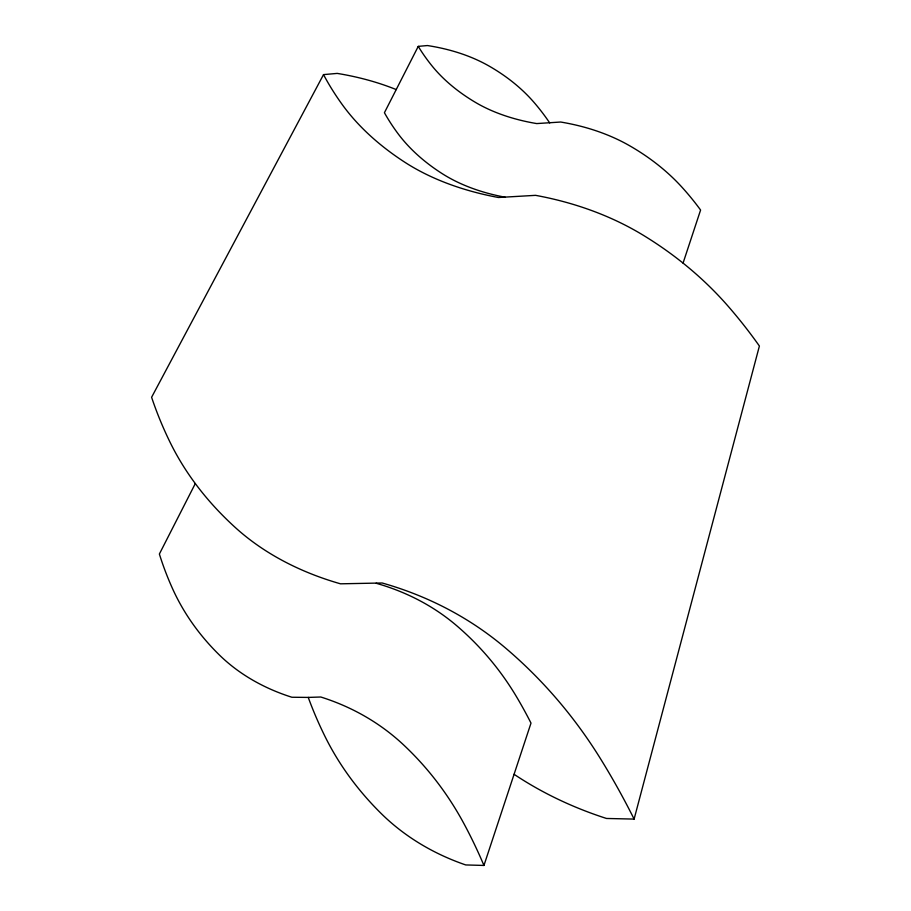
<?xml version="1.0" encoding="UTF-8"?>
<svg xmlns="http://www.w3.org/2000/svg" width="911" height="911" viewBox="0 0 911 911"><rect width="100%" height="100%" fill="white"/><g stroke="black" fill="none" stroke-linecap="round" stroke-linejoin="round"><path stroke-width="1.37" d="M514.077 774.293A349.015 279.449 -1.2 0 0 606.51 818.465L634.113 819.091L759.398 346.032A859.312 656.307 -33.4 0 0 728.902 307.109A520.477 403.527 -21.2 0 0 643.792 235.573A335.943 252.541 -14.9 0 0 535.566 195.341L498.431 197.493A262.573 161.019 -8.3 0 1 404.643 162.124A404.974 239.308 -6.3 0 1 341.967 104.196A618.865 350.86 -3.2 0 1 323.519 74.611L337.218 73.404A303.204 202.447 -18.7 0 1 396.217 89.574M195.307 483.57L159.379 554.025A509.158 384.305 -6.1 0 0 172.555 588.677A337.514 259.441 -12.5 0 0 218.891 654.508A220.132 172.145 -17 0 0 291.873 697.245L308.248 697.416A561.791 444.249 3 0 0 324.84 736.122A367.976 303.238 -4.3 0 0 381.253 813.591A238.75 203.016 -10.1 0 0 465.726 864.938L483.946 865.45L530.999 723.106A678.672 530.942 -47 0 0 516.378 696.528A412.968 343.071 -39.2 0 0 456.98 625.959A265.488 223.309 -31.3 0 0 376.129 583.256M683.056 263.108L700.593 210.042A486.383 351.68 -19.1 0 0 682.43 187.723A312.336 222.182 -13.8 0 0 629.831 145.862A206.899 143.574 -11.3 0 0 560.652 122.028L536.727 123.577A173.443 105.334 -8.3 0 1 474.961 102.1A268.438 158.924 -7 0 1 431.7 65.512A406.659 234.298 -4.9 0 1 418.251 46.37L384.419 112.713A420.039 251.652 -4.8 0 0 397.879 133.473A277.308 170.687 -7.3 0 0 441.755 173.363A179.319 113.203 -8.8 0 0 505.127 197.209M323.519 74.611L151.602 397.276A720.544 488.216 -1.9 0 0 169.799 441.721A470.634 331.877 -7.8 0 0 235.289 527.503A306.836 223.81 -12.1 0 0 340.498 583.814L382.164 582.994A426.792 362.51 -40.6 0 1 505.503 648.006A701.88 567.382 -51.4 0 1 600.588 758.886A1272.223 899.089 -57.3 0 1 634.113 819.091M418.251 46.37L427.43 45.55A193.337 125.479 -14.3 0 1 489.435 66.264A292.021 193.03 -16.5 0 1 534.7 103.194A455.158 303.112 -20.5 0 1 549.709 122.928M308.248 697.416L320.786 697.006A285.143 241.21 -41 0 1 403.835 745.13A448.907 368.306 -48 0 1 464.075 823.908A747.726 567.246 -53 0 1 483.946 865.45"/></g></svg>
